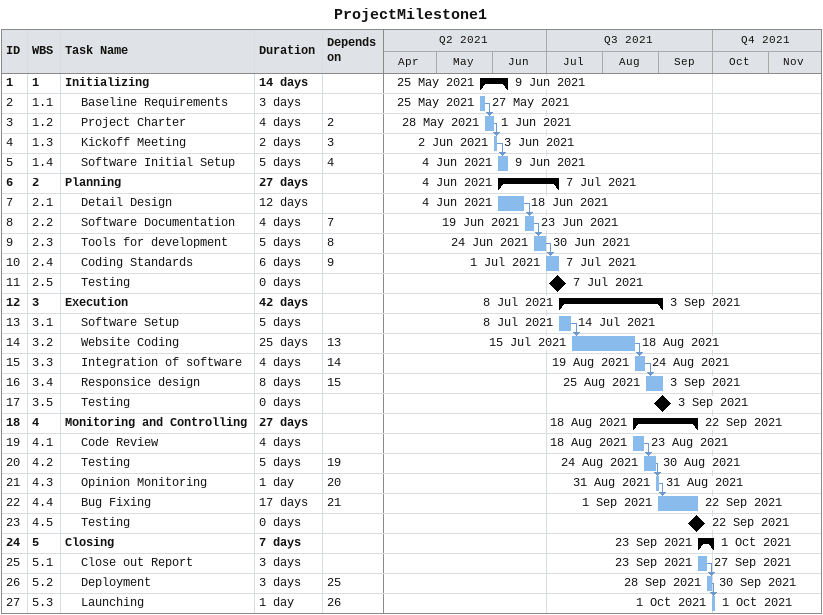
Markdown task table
ProjectMilestone1

| ID | WBS | Task | Duration | Start | Finish | Predecessors |
|---|---|---|---|---|---|---|
| 1 | 1 | **Initializing** | 14d | 2021-05-25 | 2021-06-09 |  |
| 2 | 1.1 | Baseline Requirements | 3d | 2021-05-25 | 2021-05-27 |  |
| 3 | 1.2 | Project Charter | 4d | 2021-05-28 | 2021-06-01 | 2 |
| 4 | 1.3 | Kickoff Meeting | 2d | 2021-06-02 | 2021-06-03 | 3 |
| 5 | 1.4 | Software Initial Setup | 5d | 2021-06-04 | 2021-06-09 | 4 |
| 6 | 2 | **Planning** | 27d | 2021-06-04 | 2021-07-07 |  |
| 7 | 2.1 | Detail Design | 12d | 2021-06-04 | 2021-06-18 |  |
| 8 | 2.2 | Software Documentation | 4d | 2021-06-19 | 2021-06-23 | 7 |
| 9 | 2.3 | Tools for development | 5d | 2021-06-24 | 2021-06-30 | 8 |
| 10 | 2.4 | Coding Standards | 6d | 2021-07-01 | 2021-07-07 | 9 |
| 11 | 2.5 | Testing | 0d | 2021-07-07 | 2021-07-07 |  |
| 12 | 3 | **Execution** | 42d | 2021-07-08 | 2021-09-03 |  |
| 13 | 3.1 | Software Setup | 5d | 2021-07-08 | 2021-07-14 |  |
| 14 | 3.2 | Website Coding | 25d | 2021-07-15 | 2021-08-18 | 13 |
| 15 | 3.3 | Integration of software | 4d | 2021-08-19 | 2021-08-24 | 14 |
| 16 | 3.4 | Responsice design | 8d | 2021-08-25 | 2021-09-03 | 15 |
| 17 | 3.5 | Testing | 0d | 2021-09-03 | 2021-09-03 |  |
| 18 | 4 | **Monitoring and Controlling** | 27d | 2021-08-18 | 2021-09-22 |  |
| 19 | 4.1 | Code Review | 4d | 2021-08-18 | 2021-08-23 |  |
| 20 | 4.2 | Testing | 5d | 2021-08-24 | 2021-08-30 | 19 |
| 21 | 4.3 | Opinion Monitoring | 1d | 2021-08-31 | 2021-08-31 | 20 |
| 22 | 4.4 | Bug Fixing | 17d | 2021-09-01 | 2021-09-22 | 21 |
| 23 | 4.5 | Testing | 0d | 2021-09-22 | 2021-09-22 |  |
| 24 | 5 | **Closing** | 7d | 2021-09-23 | 2021-10-01 |  |
| 25 | 5.1 | Close out Report | 3d | 2021-09-23 | 2021-09-27 |  |
| 26 | 5.2 | Deployment | 3d | 2021-09-28 | 2021-09-30 | 25 |
| 27 | 5.3 | Launching | 1d | 2021-10-01 | 2021-10-01 | 26 |
